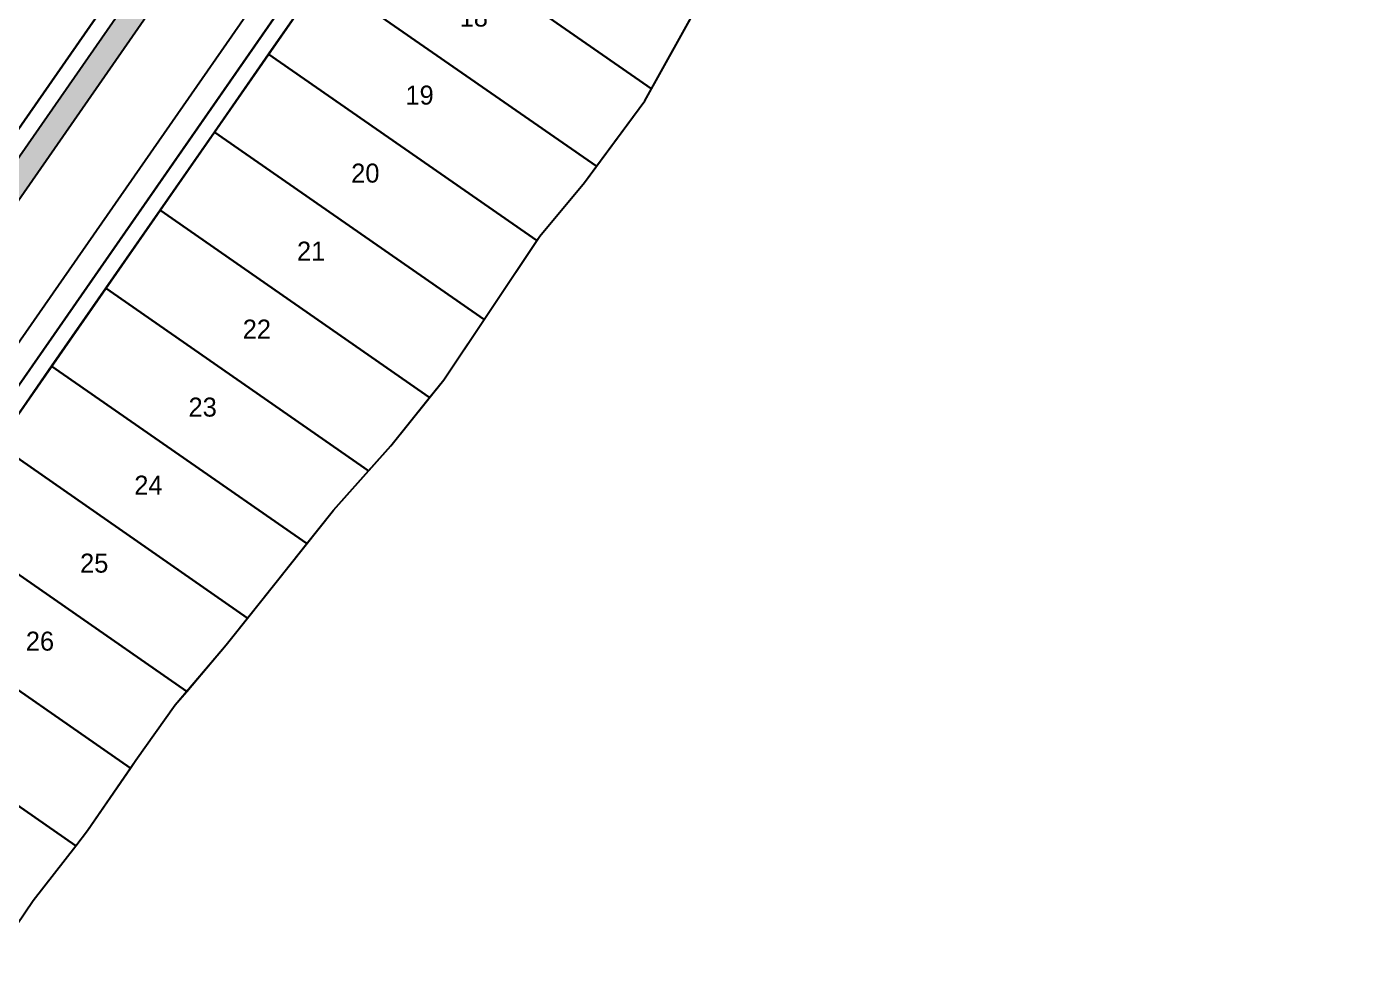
# Model space of a CAD drawing. Header units: millimetres. Extents: x 547073 to 557369, y 9424164 to 9429566.
# Drawn here: x 549118.3 to 549216, y 9427905.9 to 9427975 of the extents above; entities that cross this region are included whole.
import ezdxf

# ---------------------------------------------------------------- set-up
doc = ezdxf.new("R2010")
doc.units = ezdxf.units.MM
for name, color, linetype, lineweight in [('GRASS', 81, 'Continuous', 0), ('PARQUES', 82, 'Continuous', 0), ('polilinea lote', 201, 'Continuous', 25), ('trazado manzanas', 6, 'Continuous', 25)]:
    doc.layers.add(name, color=color, linetype=linetype, lineweight=lineweight)
doc.layers.add('NUMERACION', color=1, linetype='Continuous')
doc.layers.add('VEREDAS PP', color=9, linetype='Continuous')

msp = doc.modelspace()

# ---------------------------------------------------------------- hatches: boundary and pattern name
at = {"layer": 'PARQUES'}
h = msp.add_hatch(color=256, dxfattribs=at)
h.dxf.hatch_style = 1
h.paths.add_polyline_path([(549141.051, 9427995.787), (549139.142, 9427996.195), (549114.387, 9427960.578), (549116.296, 9427960.171)])

# ---------------------------------------------------------------- linework, layer by layer
for points in [[(549359.679, 9428299.824), (549090.477, 9427912.511)], [(549116.296, 9427960.171), (549141.051, 9427995.787)]]:
    msp.add_lwpolyline(points)
at = {"layer": 'GRASS'}
msp.add_lwpolyline([(549114.387, 9427960.578), (549139.142, 9427996.195)], dxfattribs=at)
at = {"layer": 'polilinea lote'}
for points in [[(549148.145, 9427990.225), (549144.15, 9427984.477), (549164.375, 9427970.42), (549167.792, 9427976.57)], [(549144.15, 9427984.477), (549140.155, 9427978.729), (549160.312, 9427964.719), (549163.892, 9427969.55), (549164.375, 9427970.42)], [(549125.492, 9427978.658), (549111.218, 9427981.706), (549107.042, 9427962.146), (549113.114, 9427960.85)], [(549140.155, 9427978.729), (549136.16, 9427972.981), (549155.92, 9427959.247), (549156.135, 9427959.57), (549159.424, 9427963.52), (549160.312, 9427964.719)], [(549136.16, 9427972.981), (549132.165, 9427967.233), (549152.035, 9427953.422), (549155.92, 9427959.247)], [(549132.165, 9427967.233), (549128.17, 9427961.485), (549148.027, 9427947.683), (549149.072, 9427948.98), (549152.035, 9427953.422)], [(549128.17, 9427961.485), (549124.174, 9427955.737), (549143.526, 9427942.287), (549145.165, 9427944.13), (549148.027, 9427947.683)], [(549124.174, 9427955.737), (549120.179, 9427949.989), (549138.989, 9427936.915), (549140.952, 9427939.39), (549143.526, 9427942.287)], [(549120.179, 9427949.989), (549116.184, 9427944.241), (549134.617, 9427931.429), (549136.732, 9427934.07), (549138.989, 9427936.915)], [(549116.184, 9427944.241), (549112.189, 9427938.493), (549130.13, 9427926.023), (549133.039, 9427929.459), (549134.617, 9427931.429)], [(549112.189, 9427938.493), (549108.194, 9427932.745), (549125.983, 9427920.381), (549126.387, 9427920.969), (549129.289, 9427925.029), (549130.13, 9427926.023)], [(549108.194, 9427932.745), (549104.199, 9427926.997), (549121.953, 9427914.657), (549122.826, 9427915.789), (549125.983, 9427920.381)], [(549121.953, 9427914.657), (549104.199, 9427926.997), (549093.658, 9427911.832), (549116.329, 9427906.992), (549118.829, 9427910.609)]]:
    msp.add_lwpolyline(points, close=True, dxfattribs=at)
at = {"layer": 'trazado manzanas'}
msp.add_lwpolyline([(549210.794, 9428082.463), (549179.849, 9428037.941), (549129.858, 9427966.017), (549092.385, 9427912.104), (549090.477, 9427912.511, 0.53441), (549091.801, 9427909.161), (549092.915, 9427910.763), (549115.678, 9427905.904), (549116.329, 9427906.992), (549093.658, 9427911.832), (549130.766, 9427965.221), (549180.844, 9428037.27), (549208.072, 9428076.444), (549211.831, 9428081.853)], format="xyb", dxfattribs=at)
msp.add_lwpolyline([(549208.072, 9428076.444), (549093.658, 9427911.832), (549116.329, 9427906.992), (549118.829, 9427910.609), (549121.953, 9427914.657), (549122.826, 9427915.789), (549126.387, 9427920.969), (549129.289, 9427925.029), (549133.039, 9427929.459), (549136.732, 9427934.07), (549140.952, 9427939.39), (549145.165, 9427944.13), (549149.072, 9427948.98), (549156.135, 9427959.57), (549159.424, 9427963.52), (549163.892, 9427969.55), (549172.669, 9427985.349)], dxfattribs=at)
for points in [[(549012.357, 9428026.328), (549008.83, 9428027.081, 0.420979), (549005.44, 9428024.737), (549010.038, 9428023.756, 0.010486), (549003.476, 9427984.255), (548998.869, 9427985.239, 0.39446), (549001.407, 9427981.629), (549004.814, 9427980.902, -0.000473), (549005.069, 9427982.688), (549112.372, 9427959.782), (549111.258, 9427958.179, 0.316852), (549116.296, 9427960.171), (549114.387, 9427960.578), (549139.142, 9427996.195), (549141.051, 9427995.787, 0.543993), (549139.726, 9427999.138), (549138.612, 9427997.535), (549012.021, 9428024.56, -0.000472), (549012.357, 9428026.328)], [(549137.87, 9427996.467), (549011.798, 9428023.38, 0.010506), (549005.24, 9427983.879), (549113.114, 9427960.85)], [(549011.798, 9428023.38), (549137.87, 9427996.467), (549113.114, 9427960.85), (549005.24, 9427983.879, -0.010506), (549011.798, 9428023.38)]]:
    msp.add_lwpolyline(points, format="xyb", close=True, dxfattribs=at)
at = {"layer": 'VEREDAS PP'}
msp.add_lwpolyline([(549360.819, 9428298.31), (549092.385, 9427912.104)], dxfattribs=at)

# ---------------------------------------------------------------- texts
at = {"layer": 'NUMERACION', "char_height": 1.4, "width": 3.30606, "attachment_point": 1, "rotation": 0.01637}
for s, insert in [('18', (549150.239, 9427976.413)), ('19', (549146.244, 9427970.665)), ('20', (549142.248, 9427964.917)), ('21', (549138.253, 9427959.169)), ('22', (549134.258, 9427953.422)), ('23', (549130.263, 9427947.674)), ('24', (549126.268, 9427941.926)), ('25', (549122.273, 9427936.178)), ('26', (549118.278, 9427930.43))]:
    msp.add_mtext(s, dxfattribs=dict(at, insert=insert))

doc.saveas('drawing.dxf')
